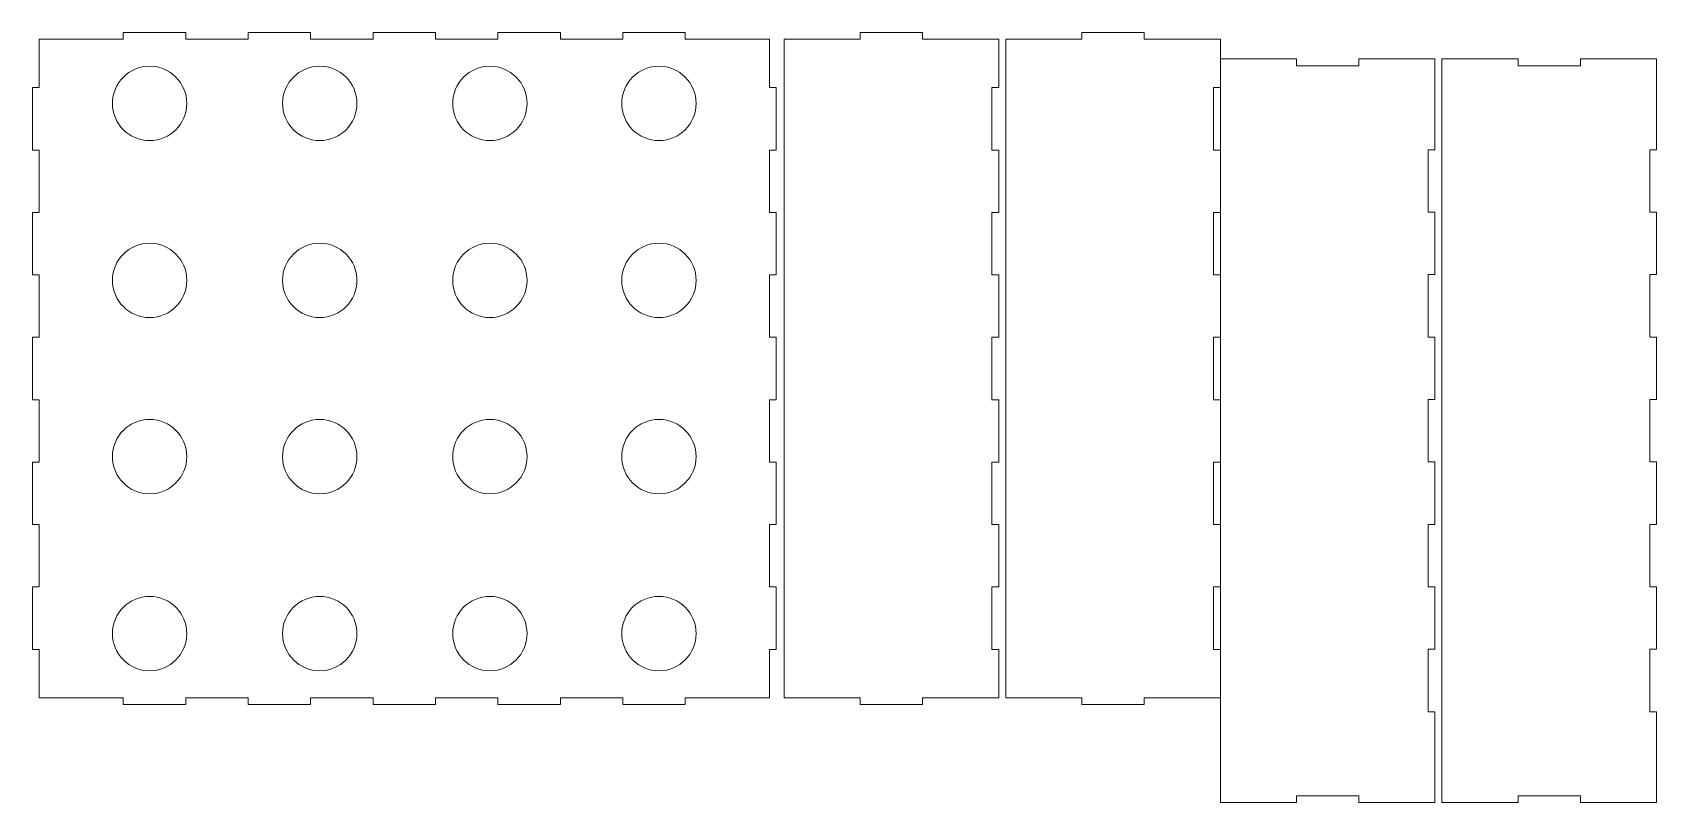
# Model space of a CAD drawing. Header units: inches. Extents: x 7 to 35.4, y -1.6 to 11.9.
import ezdxf

# ---------------------------------------------------------------- set-up
doc = ezdxf.new("R2010")
doc.units = ezdxf.units.IN
doc.header["$MEASUREMENT"] = 0
doc.layers.add('Layer 1', color=7, linetype='Continuous', lineweight=0)

msp = doc.modelspace()

# ---------------------------------------------------------------- linework, layer by layer
at = {"layer": 'Layer 1', "color": 250, "lineweight": 5, "true_color": 0x231f20}
for centre in [(14.996, 10.635), (14.996, 4.459), (14.996, 1.365)]:
    msp.add_circle(centre, 0.65, dxfattribs=at)
at = {"layer": 'Layer 1', "color": 1, "lineweight": 5, "true_color": 0xff0000}
for points, knots in [([(7.118, 11.757), (7.118, 11.757), (7.118, 10.912), (7.118, 10.912), (7.118, 10.912), (7, 10.912), (7, 10.912), (7, 10.912), (7, 9.82), (7, 9.82), (7, 9.82), (7.118, 9.82), (7.118, 9.82), (7.118, 9.82), (7.118, 8.729), (7.118, 8.729), (7.118, 8.729), (7, 8.729), (7, 8.729), (7, 8.729), (7, 7.637), (7, 7.637), (7, 7.637), (7.118, 7.637), (7.118, 7.637), (7.118, 7.637), (7.118, 6.546), (7.118, 6.546), (7.118, 6.546), (7, 6.546), (7, 6.546), (7, 6.546), (7, 5.454), (7, 5.454), (7, 5.454), (7.118, 5.454), (7.118, 5.454), (7.118, 5.454), (7.118, 4.363), (7.118, 4.363), (7.118, 4.363), (7, 4.363), (7, 4.363), (7, 4.363), (7, 3.271), (7, 3.271), (7, 3.271), (7.118, 3.271), (7.118, 3.271), (7.118, 3.271), (7.118, 2.18), (7.118, 2.18), (7.118, 2.18), (7, 2.18), (7, 2.18), (7, 2.18), (7, 1.088), (7, 1.088), (7, 1.088), (7.118, 1.088), (7.118, 1.088), (7.118, 1.088), (7.118, 0.243), (7.118, 0.243), (7.118, 0.243), (8.588, 0.243), (8.588, 0.243), (8.588, 0.243), (8.588, 0.125), (8.588, 0.125), (8.588, 0.125), (9.68, 0.125), (9.68, 0.125), (9.68, 0.125), (9.68, 0.243), (9.68, 0.243), (9.68, 0.243), (10.771, 0.243), (10.771, 0.243), (10.771, 0.243), (10.771, 0.125), (10.771, 0.125), (10.771, 0.125), (11.863, 0.125), (11.863, 0.125), (11.863, 0.125), (11.863, 0.243), (11.863, 0.243), (11.863, 0.243), (12.954, 0.243), (12.954, 0.243), (12.954, 0.243), (12.954, 0.125), (12.954, 0.125), (12.954, 0.125), (14.046, 0.125), (14.046, 0.125), (14.046, 0.125), (14.046, 0.243), (14.046, 0.243), (14.046, 0.243), (15.137, 0.243), (15.137, 0.243), (15.137, 0.243), (15.137, 0.125), (15.137, 0.125), (15.137, 0.125), (16.229, 0.125), (16.229, 0.125), (16.229, 0.125), (16.229, 0.243), (16.229, 0.243), (16.229, 0.243), (17.32, 0.243), (17.32, 0.243), (17.32, 0.243), (17.32, 0.125), (17.32, 0.125), (17.32, 0.125), (18.412, 0.125), (18.412, 0.125), (18.412, 0.125), (18.412, 0.243), (18.412, 0.243), (18.412, 0.243), (19.503, 0.243), (19.503, 0.243), (19.503, 0.243), (19.882, 0.243), (19.882, 0.243), (19.882, 0.243), (19.882, 1.088), (19.882, 1.088), (19.882, 1.088), (20, 1.088), (20, 1.088), (20, 1.088), (20, 2.18), (20, 2.18), (20, 2.18), (19.882, 2.18), (19.882, 2.18), (19.882, 2.18), (19.882, 3.271), (19.882, 3.271), (19.882, 3.271), (20, 3.271), (20, 3.271), (20, 3.271), (20, 4.363), (20, 4.363), (20, 4.363), (19.882, 4.363), (19.882, 4.363), (19.882, 4.363), (19.882, 5.454), (19.882, 5.454), (19.882, 5.454), (20, 5.454), (20, 5.454), (20, 5.454), (20, 6.546), (20, 6.546), (20, 6.546), (19.882, 6.546), (19.882, 6.546), (19.882, 6.546), (19.882, 7.637), (19.882, 7.637), (19.882, 7.637), (20, 7.637), (20, 7.637), (20, 7.637), (20, 8.729), (20, 8.729), (20, 8.729), (19.882, 8.729), (19.882, 8.729), (19.882, 8.729), (19.882, 9.82), (19.882, 9.82), (19.882, 9.82), (20, 9.82), (20, 9.82), (20, 9.82), (20, 10.912), (20, 10.912), (20, 10.912), (19.882, 10.912), (19.882, 10.912), (19.882, 10.912), (19.882, 11.757), (19.882, 11.757), (19.882, 11.757), (18.412, 11.757), (18.412, 11.757), (18.412, 11.757), (18.412, 11.875), (18.412, 11.875), (18.412, 11.875), (17.32, 11.875), (17.32, 11.875), (17.32, 11.875), (17.32, 11.757), (17.32, 11.757), (17.32, 11.757), (16.229, 11.757), (16.229, 11.757), (16.229, 11.757), (16.229, 11.875), (16.229, 11.875), (16.229, 11.875), (15.137, 11.875), (15.137, 11.875), (15.137, 11.875), (15.137, 11.757), (15.137, 11.757), (15.137, 11.757), (14.046, 11.757), (14.046, 11.757), (14.046, 11.757), (14.046, 11.875), (14.046, 11.875), (14.046, 11.875), (12.954, 11.875), (12.954, 11.875), (12.954, 11.875), (12.954, 11.757), (12.954, 11.757), (12.954, 11.757), (11.863, 11.757), (11.863, 11.757), (11.863, 11.757), (11.863, 11.875), (11.863, 11.875), (11.863, 11.875), (10.771, 11.875), (10.771, 11.875), (10.771, 11.875), (10.771, 11.757), (10.771, 11.757), (10.771, 11.757), (9.68, 11.757), (9.68, 11.757), (9.68, 11.757), (9.68, 11.875), (9.68, 11.875), (9.68, 11.875), (8.588, 11.875), (8.588, 11.875), (8.588, 11.875), (8.588, 11.757), (8.588, 11.757), (8.588, 11.757), (7.497, 11.757), (7.497, 11.757), (7.497, 11.757), (7.118, 11.757), (7.118, 11.757)], [0, 0, 0, 0, 1, 1, 1, 2, 2, 2, 3, 3, 3, 4, 4, 4, 5, 5, 5, 6, 6, 6, 7, 7, 7, 8, 8, 8, 9, 9, 9, 10, 10, 10, 11, 11, 11, 12, 12, 12, 13, 13, 13, 14, 14, 14, 15, 15, 15, 16, 16, 16, 17, 17, 17, 18, 18, 18, 19, 19, 19, 20, 20, 20, 21, 21, 21, 22, 22, 22, 23, 23, 23, 24, 24, 24, 25, 25, 25, 26, 26, 26, 27, 27, 27, 28, 28, 28, 29, 29, 29, 30, 30, 30, 31, 31, 31, 32, 32, 32, 33, 33, 33, 34, 34, 34, 35, 35, 35, 36, 36, 36, 37, 37, 37, 38, 38, 38, 39, 39, 39, 40, 40, 40, 41, 41, 41, 42, 42, 42, 43, 43, 43, 44, 44, 44, 45, 45, 45, 46, 46, 46, 47, 47, 47, 48, 48, 48, 49, 49, 49, 50, 50, 50, 51, 51, 51, 52, 52, 52, 53, 53, 53, 54, 54, 54, 55, 55, 55, 56, 56, 56, 57, 57, 57, 58, 58, 58, 59, 59, 59, 60, 60, 60, 61, 61, 61, 62, 62, 62, 63, 63, 63, 64, 64, 64, 65, 65, 65, 66, 66, 66, 67, 67, 67, 68, 68, 68, 69, 69, 69, 70, 70, 70, 71, 71, 71, 72, 72, 72, 73, 73, 73, 74, 74, 74, 75, 75, 75, 76, 76, 76, 77, 77, 77, 78, 78, 78, 79, 79, 79, 80, 80, 80, 81, 81, 81, 82, 82, 82, 83, 83, 83, 84, 84, 84, 85, 85, 85, 86, 86, 86, 86]), ([(20.141, 0.243), (20.141, 0.243), (21.47, 0.243), (21.47, 0.243), (21.47, 0.243), (21.47, 0.125), (21.47, 0.125), (21.47, 0.125), (22.562, 0.125), (22.562, 0.125), (22.562, 0.125), (22.562, 0.243), (22.562, 0.243), (22.562, 0.243), (23.653, 0.243), (23.653, 0.243), (23.653, 0.243), (23.891, 0.243), (23.891, 0.243), (23.891, 0.243), (23.891, 1.088), (23.891, 1.088), (23.891, 1.088), (23.773, 1.088), (23.773, 1.088), (23.773, 1.088), (23.773, 2.18), (23.773, 2.18), (23.773, 2.18), (23.891, 2.18), (23.891, 2.18), (23.891, 2.18), (23.891, 3.271), (23.891, 3.271), (23.891, 3.271), (23.773, 3.271), (23.773, 3.271), (23.773, 3.271), (23.773, 4.363), (23.773, 4.363), (23.773, 4.363), (23.891, 4.363), (23.891, 4.363), (23.891, 4.363), (23.891, 5.454), (23.891, 5.454), (23.891, 5.454), (23.773, 5.454), (23.773, 5.454), (23.773, 5.454), (23.773, 6.546), (23.773, 6.546), (23.773, 6.546), (23.891, 6.546), (23.891, 6.546), (23.891, 6.546), (23.891, 7.637), (23.891, 7.637), (23.891, 7.637), (23.773, 7.637), (23.773, 7.637), (23.773, 7.637), (23.773, 8.729), (23.773, 8.729), (23.773, 8.729), (23.891, 8.729), (23.891, 8.729), (23.891, 8.729), (23.891, 9.82), (23.891, 9.82), (23.891, 9.82), (23.773, 9.82), (23.773, 9.82), (23.773, 9.82), (23.773, 10.912), (23.773, 10.912), (23.773, 10.912), (23.891, 10.912), (23.891, 10.912), (23.891, 10.912), (23.891, 11.757), (23.891, 11.757), (23.891, 11.757), (22.562, 11.757), (22.562, 11.757), (22.562, 11.757), (22.562, 11.875), (22.562, 11.875), (22.562, 11.875), (21.47, 11.875), (21.47, 11.875), (21.47, 11.875), (21.47, 11.757), (21.47, 11.757), (21.47, 11.757), (20.379, 11.757), (20.379, 11.757), (20.379, 11.757), (20.141, 11.757), (20.141, 11.757), (20.141, 11.757), (20.141, 0.243), (20.141, 0.243)], [0, 0, 0, 0, 1, 1, 1, 2, 2, 2, 3, 3, 3, 4, 4, 4, 5, 5, 5, 6, 6, 6, 7, 7, 7, 8, 8, 8, 9, 9, 9, 10, 10, 10, 11, 11, 11, 12, 12, 12, 13, 13, 13, 14, 14, 14, 15, 15, 15, 16, 16, 16, 17, 17, 17, 18, 18, 18, 19, 19, 19, 20, 20, 20, 21, 21, 21, 22, 22, 22, 23, 23, 23, 24, 24, 24, 25, 25, 25, 26, 26, 26, 27, 27, 27, 28, 28, 28, 29, 29, 29, 30, 30, 30, 31, 31, 31, 32, 32, 32, 33, 33, 33, 34, 34, 34, 34]), ([(24.016, 0.243), (24.016, 0.243), (25.345, 0.243), (25.345, 0.243), (25.345, 0.243), (25.345, 0.125), (25.345, 0.125), (25.345, 0.125), (26.437, 0.125), (26.437, 0.125), (26.437, 0.125), (26.437, 0.243), (26.437, 0.243), (26.437, 0.243), (27.528, 0.243), (27.528, 0.243), (27.528, 0.243), (27.766, 0.243), (27.766, 0.243), (27.766, 0.243), (27.766, 1.088), (27.766, 1.088), (27.766, 1.088), (27.648, 1.088), (27.648, 1.088), (27.648, 1.088), (27.648, 2.18), (27.648, 2.18), (27.648, 2.18), (27.766, 2.18), (27.766, 2.18), (27.766, 2.18), (27.766, 3.271), (27.766, 3.271), (27.766, 3.271), (27.648, 3.271), (27.648, 3.271), (27.648, 3.271), (27.648, 4.363), (27.648, 4.363), (27.648, 4.363), (27.766, 4.363), (27.766, 4.363), (27.766, 4.363), (27.766, 5.454), (27.766, 5.454), (27.766, 5.454), (27.648, 5.454), (27.648, 5.454), (27.648, 5.454), (27.648, 6.546), (27.648, 6.546), (27.648, 6.546), (27.766, 6.546), (27.766, 6.546), (27.766, 6.546), (27.766, 7.637), (27.766, 7.637), (27.766, 7.637), (27.648, 7.637), (27.648, 7.637), (27.648, 7.637), (27.648, 8.729), (27.648, 8.729), (27.648, 8.729), (27.766, 8.729), (27.766, 8.729), (27.766, 8.729), (27.766, 9.82), (27.766, 9.82), (27.766, 9.82), (27.648, 9.82), (27.648, 9.82), (27.648, 9.82), (27.648, 10.912), (27.648, 10.912), (27.648, 10.912), (27.766, 10.912), (27.766, 10.912), (27.766, 10.912), (27.766, 11.757), (27.766, 11.757), (27.766, 11.757), (26.437, 11.757), (26.437, 11.757), (26.437, 11.757), (26.437, 11.875), (26.437, 11.875), (26.437, 11.875), (25.345, 11.875), (25.345, 11.875), (25.345, 11.875), (25.345, 11.757), (25.345, 11.757), (25.345, 11.757), (24.254, 11.757), (24.254, 11.757), (24.254, 11.757), (24.016, 11.757), (24.016, 11.757), (24.016, 11.757), (24.016, 0.243), (24.016, 0.243)], [0, 0, 0, 0, 1, 1, 1, 2, 2, 2, 3, 3, 3, 4, 4, 4, 5, 5, 5, 6, 6, 6, 7, 7, 7, 8, 8, 8, 9, 9, 9, 10, 10, 10, 11, 11, 11, 12, 12, 12, 13, 13, 13, 14, 14, 14, 15, 15, 15, 16, 16, 16, 17, 17, 17, 18, 18, 18, 19, 19, 19, 20, 20, 20, 21, 21, 21, 22, 22, 22, 23, 23, 23, 24, 24, 24, 25, 25, 25, 26, 26, 26, 27, 27, 27, 28, 28, 28, 29, 29, 29, 30, 30, 30, 31, 31, 31, 32, 32, 32, 33, 33, 33, 34, 34, 34, 34]), ([(27.766, -1.588), (27.766, -1.588), (29.095, -1.588), (29.095, -1.588), (29.095, -1.588), (29.095, -1.47), (29.095, -1.47), (29.095, -1.47), (30.187, -1.47), (30.187, -1.47), (30.187, -1.47), (30.187, -1.588), (30.187, -1.588), (30.187, -1.588), (31.278, -1.588), (31.278, -1.588), (31.278, -1.588), (31.516, -1.588), (31.516, -1.588), (31.516, -1.588), (31.516, 0), (31.516, 0), (31.516, 0), (31.398, 0), (31.398, 0), (31.398, 0), (31.398, 1.092), (31.398, 1.092), (31.398, 1.092), (31.516, 1.092), (31.516, 1.092), (31.516, 1.092), (31.516, 2.183), (31.516, 2.183), (31.516, 2.183), (31.398, 2.183), (31.398, 2.183), (31.398, 2.183), (31.398, 3.275), (31.398, 3.275), (31.398, 3.275), (31.516, 3.275), (31.516, 3.275), (31.516, 3.275), (31.516, 4.366), (31.516, 4.366), (31.516, 4.366), (31.398, 4.366), (31.398, 4.366), (31.398, 4.366), (31.398, 5.458), (31.398, 5.458), (31.398, 5.458), (31.516, 5.458), (31.516, 5.458), (31.516, 5.458), (31.516, 6.549), (31.516, 6.549), (31.516, 6.549), (31.398, 6.549), (31.398, 6.549), (31.398, 6.549), (31.398, 7.641), (31.398, 7.641), (31.398, 7.641), (31.516, 7.641), (31.516, 7.641), (31.516, 7.641), (31.516, 8.732), (31.516, 8.732), (31.516, 8.732), (31.398, 8.732), (31.398, 8.732), (31.398, 8.732), (31.398, 9.824), (31.398, 9.824), (31.398, 9.824), (31.516, 9.824), (31.516, 9.824), (31.516, 9.824), (31.516, 10.915), (31.516, 10.915), (31.516, 10.915), (31.516, 11.412), (31.516, 11.412), (31.516, 11.412), (30.187, 11.412), (30.187, 11.412), (30.187, 11.412), (30.187, 11.294), (30.187, 11.294), (30.187, 11.294), (29.095, 11.294), (29.095, 11.294), (29.095, 11.294), (29.095, 11.412), (29.095, 11.412), (29.095, 11.412), (28.004, 11.412), (28.004, 11.412), (28.004, 11.412), (27.766, 11.412), (27.766, 11.412), (27.766, 11.412), (27.766, -1.588), (27.766, -1.588)], [0, 0, 0, 0, 1, 1, 1, 2, 2, 2, 3, 3, 3, 4, 4, 4, 5, 5, 5, 6, 6, 6, 7, 7, 7, 8, 8, 8, 9, 9, 9, 10, 10, 10, 11, 11, 11, 12, 12, 12, 13, 13, 13, 14, 14, 14, 15, 15, 15, 16, 16, 16, 17, 17, 17, 18, 18, 18, 19, 19, 19, 20, 20, 20, 21, 21, 21, 22, 22, 22, 23, 23, 23, 24, 24, 24, 25, 25, 25, 26, 26, 26, 27, 27, 27, 28, 28, 28, 29, 29, 29, 30, 30, 30, 31, 31, 31, 32, 32, 32, 33, 33, 33, 34, 34, 34, 35, 35, 35, 35]), ([(31.641, -1.588), (31.641, -1.588), (32.97, -1.588), (32.97, -1.588), (32.97, -1.588), (32.97, -1.47), (32.97, -1.47), (32.97, -1.47), (34.062, -1.47), (34.062, -1.47), (34.062, -1.47), (34.062, -1.588), (34.062, -1.588), (34.062, -1.588), (35.153, -1.588), (35.153, -1.588), (35.153, -1.588), (35.391, -1.588), (35.391, -1.588), (35.391, -1.588), (35.391, 0), (35.391, 0), (35.391, 0), (35.273, 0), (35.273, 0), (35.273, 0), (35.273, 1.092), (35.273, 1.092), (35.273, 1.092), (35.391, 1.092), (35.391, 1.092), (35.391, 1.092), (35.391, 2.183), (35.391, 2.183), (35.391, 2.183), (35.273, 2.183), (35.273, 2.183), (35.273, 2.183), (35.273, 3.275), (35.273, 3.275), (35.273, 3.275), (35.391, 3.275), (35.391, 3.275), (35.391, 3.275), (35.391, 4.366), (35.391, 4.366), (35.391, 4.366), (35.273, 4.366), (35.273, 4.366), (35.273, 4.366), (35.273, 5.458), (35.273, 5.458), (35.273, 5.458), (35.391, 5.458), (35.391, 5.458), (35.391, 5.458), (35.391, 6.549), (35.391, 6.549), (35.391, 6.549), (35.273, 6.549), (35.273, 6.549), (35.273, 6.549), (35.273, 7.641), (35.273, 7.641), (35.273, 7.641), (35.391, 7.641), (35.391, 7.641), (35.391, 7.641), (35.391, 8.732), (35.391, 8.732), (35.391, 8.732), (35.273, 8.732), (35.273, 8.732), (35.273, 8.732), (35.273, 9.824), (35.273, 9.824), (35.273, 9.824), (35.391, 9.824), (35.391, 9.824), (35.391, 9.824), (35.391, 10.915), (35.391, 10.915), (35.391, 10.915), (35.391, 11.412), (35.391, 11.412), (35.391, 11.412), (34.062, 11.412), (34.062, 11.412), (34.062, 11.412), (34.062, 11.294), (34.062, 11.294), (34.062, 11.294), (32.97, 11.294), (32.97, 11.294), (32.97, 11.294), (32.97, 11.412), (32.97, 11.412), (32.97, 11.412), (31.879, 11.412), (31.879, 11.412), (31.879, 11.412), (31.641, 11.412), (31.641, 11.412), (31.641, 11.412), (31.641, -1.588), (31.641, -1.588)], [0, 0, 0, 0, 1, 1, 1, 2, 2, 2, 3, 3, 3, 4, 4, 4, 5, 5, 5, 6, 6, 6, 7, 7, 7, 8, 8, 8, 9, 9, 9, 10, 10, 10, 11, 11, 11, 12, 12, 12, 13, 13, 13, 14, 14, 14, 15, 15, 15, 16, 16, 16, 17, 17, 17, 18, 18, 18, 19, 19, 19, 20, 20, 20, 21, 21, 21, 22, 22, 22, 23, 23, 23, 24, 24, 24, 25, 25, 25, 26, 26, 26, 27, 27, 27, 28, 28, 28, 29, 29, 29, 30, 30, 30, 31, 31, 31, 32, 32, 32, 33, 33, 33, 34, 34, 34, 35, 35, 35, 35])]:
    msp.add_open_spline(points, degree=3, knots=knots, dxfattribs=at)
at = {"layer": 'Layer 1', "color": 250, "lineweight": 5, "true_color": 0x231f20}
for points in [[(9.048, 11.285), (9.407, 11.285), (9.698, 10.994), (9.698, 10.635), (9.698, 10.276), (9.407, 9.985), (9.048, 9.985), (8.689, 9.985), (8.398, 10.276), (8.398, 10.635), (8.398, 10.994), (8.689, 11.285), (9.048, 11.285)], [(12.022, 11.285), (12.381, 11.285), (12.672, 10.994), (12.672, 10.635), (12.672, 10.276), (12.381, 9.985), (12.022, 9.985), (11.663, 9.985), (11.372, 10.276), (11.372, 10.635), (11.372, 10.994), (11.663, 11.285), (12.022, 11.285)], [(17.952, 11.285), (18.311, 11.285), (18.602, 10.994), (18.602, 10.635), (18.602, 10.276), (18.311, 9.985), (17.952, 9.985), (17.593, 9.985), (17.302, 10.276), (17.302, 10.635), (17.302, 10.994), (17.593, 11.285), (17.952, 11.285)], [(9.048, 8.191), (9.407, 8.191), (9.698, 7.9), (9.698, 7.541), (9.698, 7.182), (9.407, 6.891), (9.048, 6.891), (8.689, 6.891), (8.398, 7.182), (8.398, 7.541), (8.398, 7.9), (8.689, 8.191), (9.048, 8.191)], [(12.022, 8.191), (12.381, 8.191), (12.672, 7.9), (12.672, 7.541), (12.672, 7.182), (12.381, 6.891), (12.022, 6.891), (11.663, 6.891), (11.372, 7.182), (11.372, 7.541), (11.372, 7.9), (11.663, 8.191), (12.022, 8.191)], [(14.996, 8.191), (15.355, 8.191), (15.646, 7.9), (15.646, 7.541), (15.646, 7.182), (15.355, 6.891), (14.996, 6.891), (14.637, 6.891), (14.346, 7.182), (14.346, 7.541), (14.346, 7.9), (14.637, 8.191), (14.996, 8.191)], [(17.952, 8.191), (18.311, 8.191), (18.602, 7.9), (18.602, 7.541), (18.602, 7.182), (18.311, 6.891), (17.952, 6.891), (17.593, 6.891), (17.302, 7.182), (17.302, 7.541), (17.302, 7.9), (17.593, 8.191), (17.952, 8.191)], [(9.048, 5.109), (9.407, 5.109), (9.698, 4.818), (9.698, 4.459), (9.698, 4.1), (9.407, 3.809), (9.048, 3.809), (8.689, 3.809), (8.398, 4.1), (8.398, 4.459), (8.398, 4.818), (8.689, 5.109), (9.048, 5.109)], [(12.022, 5.109), (12.381, 5.109), (12.672, 4.818), (12.672, 4.459), (12.672, 4.1), (12.381, 3.809), (12.022, 3.809), (11.663, 3.809), (11.372, 4.1), (11.372, 4.459), (11.372, 4.818), (11.663, 5.109), (12.022, 5.109)], [(17.952, 5.109), (18.311, 5.109), (18.602, 4.818), (18.602, 4.459), (18.602, 4.1), (18.311, 3.809), (17.952, 3.809), (17.593, 3.809), (17.302, 4.1), (17.302, 4.459), (17.302, 4.818), (17.593, 5.109), (17.952, 5.109)], [(9.048, 2.015), (9.407, 2.015), (9.698, 1.724), (9.698, 1.365), (9.698, 1.006), (9.407, 0.715), (9.048, 0.715), (8.689, 0.715), (8.398, 1.006), (8.398, 1.365), (8.398, 1.724), (8.689, 2.015), (9.048, 2.015)], [(12.022, 2.015), (12.381, 2.015), (12.672, 1.724), (12.672, 1.365), (12.672, 1.006), (12.381, 0.715), (12.022, 0.715), (11.663, 0.715), (11.372, 1.006), (11.372, 1.365), (11.372, 1.724), (11.663, 2.015), (12.022, 2.015)], [(17.952, 2.015), (18.311, 2.015), (18.602, 1.724), (18.602, 1.365), (18.602, 1.006), (18.311, 0.715), (17.952, 0.715), (17.593, 0.715), (17.302, 1.006), (17.302, 1.365), (17.302, 1.724), (17.593, 2.015), (17.952, 2.015)]]:
    msp.add_open_spline(points, degree=3, knots=[0, 0, 0, 0, 1, 1, 1, 2, 2, 2, 3, 3, 3, 4, 4, 4, 4], dxfattribs=at)

doc.saveas('drawing.dxf')
